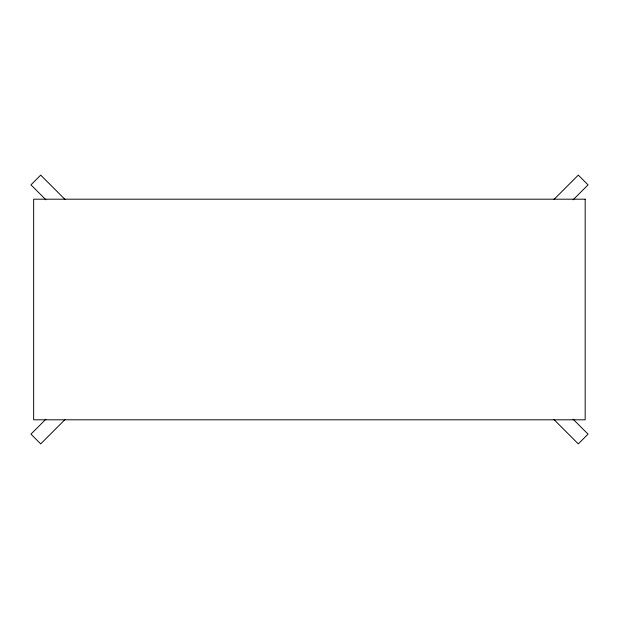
<?xml version="1.0" encoding="UTF-8"?>
<svg xmlns="http://www.w3.org/2000/svg" width="619" height="619" viewBox="0 0 619 619"><rect width="100%" height="100%" fill="white"/><g stroke="black" fill="none" stroke-linecap="round" stroke-linejoin="round"><path stroke-width="0.93" d="M45.93 419.156L30.95 434.136L40.699 443.893L65.212 419.373M553.788 199.628L578.301 175.107L588.05 184.864L573.07 199.844M573.07 419.156L588.05 434.136L578.301 443.893L553.788 419.373M65.212 199.628L40.699 175.107L30.95 184.864L45.93 199.844M585.179 199.194L33.643 199.194L33.643 419.806L585.179 419.806L585.179 199.194"/></g></svg>
